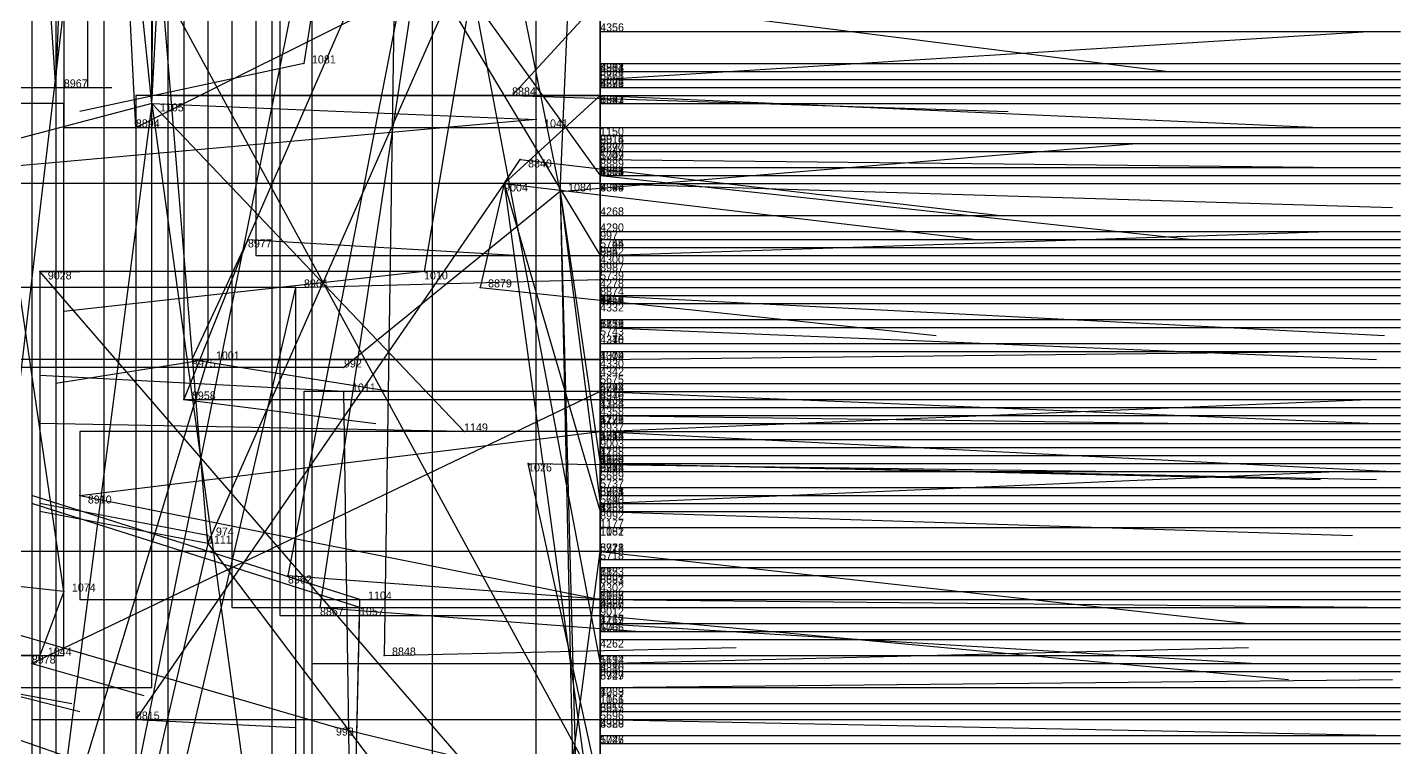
# Model space of a CAD drawing. Extents: x -0.07 to 1.1, y -0.07 to 1.1.
# Drawn here: x 0.9285 to 1.1, y 0.2745 to 0.3645 of the extents above; entities that cross this region are included whole.
import ezdxf

# ---------------------------------------------------------------- set-up
doc = ezdxf.new("R2010")
doc.units = 0
for name, color, linetype in [('Clients', 3, 'CONTINUOUS'), ('Facilities', 3, 'CONTINUOUS'), ('Facilities_lines', 3, 'CONTINUOUS'), ('Min_max_boxes', 1, 'CONTINUOUS'), ('Normals', 1, 'CONTINUOUS'), ('Source_points', 5, 'CONTINUOUS'), ('Text', 3, 'CONTINUOUS')]:
    doc.layers.add(name, color=color, linetype=linetype)

msp = doc.modelspace()

# ---------------------------------------------------------------- linework, layer by layer
at = {"layer": 'Clients', "color": 5}
for p in [(0.963, 0.36), (1, 0.358, 0.952), (1, 0.357, 0.924), (0.989, 0.356, 1), (1, 0.356, 0.969), (0.992, 0.353), (0.99, 0.348, 1), (1, 0.348, 0.963), (1, 0.346, 0.993), (1, 0.345, 0.936), (1, 0.336, 0.965), (0.93, 0.334, 1), (0.978, 0.334), (0.962, 0.332, 1), (0.985, 0.332, 1), (1, 0.331, 0.943), (1, 0.327, 0.946), (0.949, 0.323, 1), (0.951, 0.323), (1, 0.323, 0.028), (0.968, 0.322), (0.948, 0.318, 1), (0.968, 0.319), (1, 0.316, 0.007), (0.983, 0.314), (1, 0.314, 0.051), (1, 0.314, 0.932), (0.991, 0.31), (1, 0.31, 0.03), (1, 0.31, 0.94), (1, 0.305, 0.033), (1, 0.304, 0.958), (0.951, 0.301), (1, 0.299, 0.977), (0.961, 0.296, 1), (0.965, 0.292, 1), (0.97, 0.293), (0.97, 0.292), (1, 0.293, 0.917), (1, 0.291, 0.977), (1, 0.29, 0.006), (0.929, 0.285, 1), (0.93, 0.286), (0.973, 0.286, 1), (1, 0.285, 0.991), (0.942, 0.278, 1), (1, 0.278, 0.946), (0.967, 0.277)]:
    msp.add_point(p, dxfattribs=at)
at = {"layer": 'Facilities', "color": 3}
for p in [(1, 0.364, 0.297), (1, 0.36, 0.317), (1, 0.36, 0.286), (1, 0.36, 0.837), (1, 0.359, 0.822), (0.932, 0.357, 1), (1, 0.358, 0.71), (1, 0.358, 0.668), (1, 0.357, 0.313), (1, 0.356, 0.745), (0.944, 0.355), (1, 0.355, 0.158), (1, 0.355, 0.901), (0.942, 0.352, 1), (1, 0.352, 0.108), (1, 0.351, 0.892), (1, 0.35, 0.713), (1, 0.35, 0.818), (1, 0.349, 0.152), (1, 0.349, 0.478), (1, 0.349, 0.714), (1, 0.347, 0.227), (0.988, 0.345, 1), (1, 0.346, 0.299), (1, 0.346, 0.572), (1, 0.345, 0.489), (0.995, 0.344), (1, 0.341, 0.254), (0.956, 0.338, 1), (1, 0.339, 0.417), (1, 0.338, 0.242), (1, 0.338, 0.745), (1, 0.337, 0.566), (1, 0.336, 0.219), (1, 0.335, 0.398), (1, 0.335, 0.921), (1, 0.334, 0.574), (1, 0.333, 0.347), (1, 0.332, 0.841), (1, 0.331, 0.113), (1, 0.33, 0.286), (1, 0.33, 0.344), (1, 0.33, 0.704), (1, 0.33, 0.73), (1, 0.33, 0.782), (1, 0.328, 0.164), (1, 0.327, 0.677), (1, 0.327, 0.518), (1, 0.325, 0.445), (1, 0.325, 0.312), (1, 0.325, 0.375), (1, 0.324, 0.404), (1, 0.324, 0.262), (1, 0.322, 0.362), (1, 0.322, 0.462), (1, 0.32, 0.543), (1, 0.319, 0.491), (1, 0.319, 0.746), (1, 0.319, 0.752), (1, 0.319, 0.938), (1, 0.318, 0.251), (1, 0.318, 0.381), (1, 0.318, 0.505), (1, 0.318, 0.4), (1, 0.317, 0.394), (1, 0.316, 0.664), (1, 0.315, 0.29), (1, 0.314, 0.682), (1, 0.314, 0.724), (1, 0.313, 0.302), (1, 0.312, 0.088), (1, 0.312, 0.786), (1, 0.311, 0.173), (1, 0.311, 0.274), (1, 0.311, 0.598), (1, 0.311, 0.911), (1, 0.31, 0.356), (1, 0.31, 0.58), (1, 0.31, 0.791), (1, 0.309, 0.665), (1, 0.309, 0.717), (1, 0.309, 0.903), (0.935, 0.306, 1), (1, 0.307, 0.591), (1, 0.307, 0.878), (1, 0.306, 0.511), (1, 0.306, 0.707), (1, 0.306, 0.762), (1, 0.305, 0.257), (1, 0.305, 0.748), (1, 0.304, 0.903), (1, 0.302, 0.182), (1, 0.302, 0.151), (1, 0.302, 0.092), (0.951, 0.3), (1, 0.299, 0.729), (1, 0.299, 0.561), (1, 0.298, 0.646), (1, 0.297, 0.165), (1, 0.296, 0.549), (1, 0.296, 0.87), (1, 0.296, 0.852), (0.933, 0.294), (1, 0.294, 0.352), (1, 0.294, 0.808), (1, 0.293, 0.247), (1, 0.293, 0.158), (1, 0.293, 0.454), (1, 0.293, 0.496), (1, 0.292, 0.664), (1, 0.29, 0.382), (1, 0.29, 0.688), (1, 0.289, 0.122), (1, 0.288, 0.499), (1, 0.286, 0.102), (1, 0.285, 0.32), (1, 0.285, 0.733), (1, 0.284, 0.724), (1, 0.284, 0.879), (1, 0.282, 0.072), (1, 0.282, 0.286), (1, 0.28, 0.201), (1, 0.28, 0.119), (1, 0.28, 0.717), (1, 0.279, 0.548), (1, 0.279, 0.865), (1, 0.278, 0.453), (1, 0.276, 0.522), (1, 0.275, 0.116)]:
    msp.add_point(p, dxfattribs=at)
at = {"layer": 'Facilities_lines', "color": 3}
for p, q in [((0.944, 0.355), (0.946, 0.573)), ((0.942, 0.352, 1), (0.933, 0.531, 1)), ((1, 0.527, 0.94), (1, 0.348, 0.963)), ((0.995, 0.344), (0.964, 0.498)), ((1, 0.319, 0.938), (1, 0.496, 0.932)), ((1, 0.492, 0.988), (1, 0.258, 0.983)), ((0.944, 0.355), (0.951, 0.489)), ((0.951, 0.3), (0.936, 0.482)), ((1, 0.472, 0.041), (1, 0.269, 0.019)), ((1, 0.472, 0.041), (1, 0.314, 0.051)), ((1, 0.465, 0.001), (0.978, 0.334)), ((1, 0.465, 0.001), (1, 0.323, 0.028)), ((0.923, 0.282, 1), (0.944, 0.46, 1)), ((0.995, 0.344), (1, 0.459, 0.035)), ((0.932, 0.357, 1), (0.936, 0.458, 1)), ((0.956, 0.338, 1), (1, 0.439, 0.926)), ((0.932, 0.357, 1), (0.927, 0.433, 1)), ((1, 0.427, 0.061), (1, 0.22, 0.063)), ((0.973, 0.424), (0.932, 0.221)), ((0.973, 0.424), (0.963, 0.36)), ((0.975, 0.417, 1), (0.973, 0.286, 1)), ((0.975, 0.417, 1), (1, 0.285, 0.991)), ((0.944, 0.355), (0.938, 0.413)), ((0.951, 0.3), (1, 0.411, 0.075)), ((0.982, 0.404, 1), (0.961, 0.296, 1)), ((0.982, 0.404, 1), (0.965, 0.292, 1)), ((1, 0.401, 0.999), (1, 0.291, 0.977)), ((0.964, 0.396, 1), (1, 0.336, 0.965)), ((0.964, 0.396, 1), (1, 0.346, 0.993)), ((1, 0.319, 0.938), (1, 0.392, 0.947)), ((1, 0.269, 0.003), (0.938, 0.383)), ((1, 0.319, 0.938), (1, 0.384, 0.949)), ((0.942, 0.352, 1), (1, 0.381, 0.927)), ((1, 0.312, 0.088), (1, 0.376, 0.093)), ((1, 0.368, 0.996), (0.989, 0.356, 1)), ((1, 0.368, 0.949), (1, 0.358, 0.952)), ((1, 0.368, 0.949), (1, 0.226, 0.937)), ((1, 0.335, 0.921), (1, 0.357, 0.924)), ((0.988, 0.345, 1), (1, 0.356, 0.969)), ((0.933, 0.294), (0.924, 0.355)), ((0.944, 0.355), (0.929, 0.239)), ((0.944, 0.355), (0.992, 0.353)), ((0.944, 0.355), (0.958, 0.253)), ((0.944, 0.355), (0.983, 0.314)), ((0.988, 0.345, 1), (0.99, 0.348, 1)), ((0.988, 0.345, 1), (0.942, 0.278, 1)), ((0.988, 0.345, 1), (0.985, 0.332, 1)), ((0.988, 0.345, 1), (1, 0.258, 0.958)), ((0.988, 0.345, 1), (1, 0.304, 0.958)), ((1, 0.229, 0.938), (1, 0.345, 0.936)), ((0.995, 0.344), (0.968, 0.322)), ((0.995, 0.344), (0.999, 0.16)), ((0.995, 0.344), (1, 0.159, 0.004)), ((0.995, 0.344), (1, 0.31, 0.03)), ((0.995, 0.344), (1, 0.305, 0.033)), ((0.956, 0.338, 1), (0.948, 0.318, 1)), ((0.956, 0.338, 1), (0.949, 0.323, 1)), ((1, 0.253, 0.915), (0.93, 0.334, 1)), ((0.918, 0.143, 1), (0.962, 0.332, 1)), ((1, 0.319, 0.938), (1, 0.331, 0.943)), ((1, 0.319, 0.938), (1, 0.327, 0.946)), ((0.92, 0.221), (0.951, 0.323)), ((1, 0.319, 0.938), (0.929, 0.285, 1)), ((0.969, 0.25), (0.968, 0.319)), ((1, 0.319, 0.938), (1, 0.31, 0.94)), ((1, 0.319, 0.938), (1, 0.278, 0.946)), ((1, 0.269, 0.003), (1, 0.316, 0.007)), ((0.935, 0.306, 1), (1, 0.314, 0.932)), ((1, 0.269, 0.003), (0.991, 0.31)), ((0.935, 0.306, 1), (1, 0.293, 0.917)), ((0.951, 0.3), (0.951, 0.301)), ((0.951, 0.3), (0.92, 0.166)), ((0.951, 0.3), (1, 0.235, 0.054)), ((0.974, 0.1, 1), (1, 0.299, 0.977)), ((0.933, 0.294), (0.93, 0.286)), ((0.969, 0.25), (0.97, 0.293)), ((0.969, 0.25), (0.97, 0.292)), ((1, 0.269, 0.003), (1, 0.29, 0.006)), ((1, 0.269, 0.003), (0.967, 0.277))]:
    msp.add_line(p, q, dxfattribs=at)
at = {"layer": 'Min_max_boxes', "color": 1}
for p, q in [((0.932, 0.626), (0.932, 0.221)), ((0.932, 0.626, 0.015), (0.932, 0.221, 0.015)), ((1, 0.221), (1, 0.626)), ((1, 0.221, 0.015), (1, 0.626, 0.015)), ((0.951, 0.611), (0.951, 0.323)), ((0.951, 0.611, 0.064), (0.951, 0.323, 0.064)), ((1, 0.323), (1, 0.611)), ((1, 0.323, 0.064), (1, 0.611, 0.064)), ((0.929, 0.573), (0.929, 0.239)), ((0.929, 0.573), (0.929, 0.239)), ((0.992, 0.239), (0.992, 0.573)), ((0.992, 0.239), (0.992, 0.573)), ((0.954, 0.563, 0.944), (0.954, 0.292, 0.944)), ((0.954, 0.563, 1), (0.954, 0.292, 1)), ((1, 0.292, 0.944), (1, 0.563, 0.944)), ((1, 0.292, 1), (1, 0.563, 1)), ((0.96, 0.543, 0.966), (0.96, 0.291, 0.966)), ((0.96, 0.543, 1), (0.96, 0.291, 1)), ((1, 0.291, 0.966), (1, 0.543, 0.966)), ((1, 0.291, 1), (1, 0.543, 1)), ((0.933, 0.531, 0.927), (0.933, 0.352, 0.927)), ((0.933, 0.531, 1), (0.933, 0.352, 1)), ((1, 0.352, 0.927), (1, 0.531, 0.927)), ((1, 0.352, 1), (1, 0.531, 1)), ((1, 0.348, 0.932), (1, 0.531, 0.932)), ((1, 0.531, 0.932), (1, 0.348, 0.932)), ((1, 0.348, 0.963), (1, 0.531, 0.963)), ((1, 0.531, 0.963), (1, 0.348, 0.963)), ((0.946, 0.522, 0.996), (0.946, 0.356, 0.996)), ((0.946, 0.522, 1), (0.946, 0.356, 1)), ((1, 0.356, 0.996), (1, 0.522, 0.996)), ((1, 0.356, 1), (1, 0.522, 1)), ((0.979, 0.512, 0.983), (0.979, 0.258, 0.983)), ((0.979, 0.512, 1), (0.979, 0.258, 1)), ((1, 0.258, 0.983), (1, 0.512, 0.983)), ((1, 0.258, 1), (1, 0.512, 1)), ((0.959, 0.502), (0.959, 0.269)), ((0.959, 0.502, 0.051), (0.959, 0.269, 0.051)), ((1, 0.269), (1, 0.502)), ((1, 0.269, 0.051), (1, 0.502, 0.051)), ((0.964, 0.498), (0.964, 0.159)), ((0.964, 0.498, 0.035), (0.964, 0.159, 0.035)), ((0.964, 0.498, 0.955), (0.964, 0.285, 0.955)), ((0.964, 0.498, 1), (0.964, 0.285, 1)), ((1, 0.159), (1, 0.498)), ((1, 0.159, 0.035), (1, 0.498, 0.035)), ((1, 0.285, 0.955), (1, 0.498, 0.955)), ((1, 0.285, 1), (1, 0.498, 1)), ((0.929, 0.496, 0.932), (0.929, 0.278, 0.932)), ((0.929, 0.496, 1), (0.929, 0.278, 1)), ((1, 0.278, 0.932), (1, 0.496, 0.932)), ((1, 0.278, 1), (1, 0.496, 1)), ((0.946, 0.482, 0.927), (0.946, 0.226, 0.927)), ((0.946, 0.482, 1), (0.946, 0.226, 1)), ((1, 0.166), (1, 0.482)), ((1, 0.166, 0.075), (1, 0.482, 0.075)), ((1, 0.226, 0.927), (1, 0.482, 0.927)), ((1, 0.226, 1), (1, 0.482, 1)), ((0.944, 0.282, 1), (0.944, 0.46, 1)), ((0.944, 0.282, 1), (0.944, 0.46, 1)), ((0.936, 0.357, 1), (0.936, 0.458, 1)), ((0.936, 0.357, 1), (0.936, 0.458, 1)), ((0.957, 0.443, 0.965), (0.957, 0.336, 0.965)), ((0.957, 0.443, 1), (0.957, 0.336, 1)), ((1, 0.336, 0.965), (1, 0.443, 0.965)), ((1, 0.336, 1), (1, 0.443, 1)), ((0.948, 0.439, 0.926), (0.948, 0.318, 0.926)), ((0.948, 0.439, 1), (0.948, 0.318, 1)), ((1, 0.318, 0.926), (1, 0.439, 0.926)), ((1, 0.318, 1), (1, 0.439, 1)), ((1, 0.22, 0.045), (1, 0.435, 0.045)), ((1, 0.435, 0.045), (1, 0.22, 0.045)), ((1, 0.22, 0.063), (1, 0.435, 0.063)), ((1, 0.435, 0.063), (1, 0.22, 0.063)), ((0.938, 0.383), (0.938, 0.149)), ((0.938, 0.383, 0.07), (0.938, 0.149, 0.07)), ((1, 0.149), (1, 0.383)), ((1, 0.149, 0.07), (1, 0.383, 0.07)), ((1, 0.312, 0.088), (1, 0.376, 0.088)), ((1, 0.376, 0.088), (1, 0.312, 0.088)), ((1, 0.312, 0.093), (1, 0.376, 0.093)), ((1, 0.376, 0.093), (1, 0.312, 0.093)), ((0.927, 0.357, 1), (0.936, 0.357, 1)), ((0.927, 0.357, 1), (0.936, 0.357, 1)), ((0.936, 0.357, 1), (0.936, 0.357, 1)), ((1, 0.335, 0.921), (1, 0.357, 0.921)), ((1, 0.357, 0.921), (1, 0.357, 0.921)), ((1, 0.357, 0.921), (1, 0.335, 0.921)), ((1, 0.335, 0.924), (1, 0.357, 0.924)), ((1, 0.357, 0.924), (1, 0.357, 0.924)), ((1, 0.357, 0.924), (1, 0.335, 0.924)), ((1, 0.357, 0.921), (1, 0.357, 0.924)), ((1, 0.357, 0.921), (1, 0.357, 0.924)), ((1, 0.356, 0.958), (0.942, 0.356, 0.958)), ((0.942, 0.356, 0.958), (0.942, 0.258, 0.958)), ((1, 0.356, 1), (0.942, 0.356, 1)), ((0.942, 0.356, 1), (0.942, 0.258, 1)), ((0.942, 0.356, 0.958), (0.942, 0.356, 1)), ((0.946, 0.356, 0.996), (1, 0.356, 0.996)), ((0.946, 0.356, 1), (1, 0.356, 1)), ((0.946, 0.356, 0.996), (0.946, 0.356, 1)), ((1, 0.356, 0.996), (1, 0.356, 1)), ((1, 0.258, 0.958), (1, 0.356, 0.958)), ((1, 0.258, 1), (1, 0.356, 1)), ((1, 0.356, 0.958), (1, 0.356, 1)), ((0.933, 0.355), (0.924, 0.355)), ((0.933, 0.355), (0.924, 0.355)), ((0.933, 0.286), (0.933, 0.355)), ((0.933, 0.286), (0.933, 0.355)), ((0.933, 0.355), (0.933, 0.355)), ((0.933, 0.352, 0.927), (1, 0.352, 0.927)), ((0.933, 0.352, 1), (1, 0.352, 1)), ((0.933, 0.352, 0.927), (0.933, 0.352, 1)), ((1, 0.352, 0.927), (1, 0.352, 1)), ((1, 0.348, 0.932), (1, 0.348, 0.932)), ((1, 0.348, 0.963), (1, 0.348, 0.963)), ((1, 0.348, 0.932), (1, 0.348, 0.963)), ((1, 0.348, 0.932), (1, 0.348, 0.963)), ((1, 0.345, 0.936), (0.921, 0.345, 0.936)), ((1, 0.345, 1), (0.921, 0.345, 1)), ((1, 0.192, 0.936), (1, 0.345, 0.936)), ((1, 0.192, 1), (1, 0.345, 1)), ((1, 0.345, 0.936), (1, 0.345, 1)), ((0.957, 0.336, 0.965), (1, 0.336, 0.965)), ((0.957, 0.336, 1), (1, 0.336, 1)), ((0.957, 0.336, 0.965), (0.957, 0.336, 1)), ((1, 0.336, 0.965), (1, 0.336, 1)), ((1, 0.335, 0.921), (1, 0.335, 0.921)), ((1, 0.335, 0.924), (1, 0.335, 0.924)), ((1, 0.335, 0.921), (1, 0.335, 0.924)), ((1, 0.335, 0.921), (1, 0.335, 0.924)), ((1, 0.334, 0.837), (0.93, 0.334, 0.837)), ((0.93, 0.334, 0.837), (0.93, 0.1, 0.837)), ((1, 0.334, 1), (0.93, 0.334, 1)), ((0.93, 0.334, 1), (0.93, 0.1, 1)), ((0.93, 0.334, 0.837), (0.93, 0.334, 1)), ((1, 0.1, 0.837), (1, 0.334, 0.837)), ((1, 0.1, 1), (1, 0.334, 1)), ((1, 0.334, 0.837), (1, 0.334, 1)), ((0.962, 0.332, 1), (0.918, 0.332, 1)), ((0.962, 0.332, 1), (0.918, 0.332, 1)), ((0.962, 0.143, 1), (0.962, 0.332, 1)), ((0.962, 0.143, 1), (0.962, 0.332, 1)), ((0.962, 0.332, 1), (0.962, 0.332, 1)), ((1, 0.323), (0.92, 0.323)), ((1, 0.323, 0.046), (0.92, 0.323, 0.046)), ((0.951, 0.323), (1, 0.323)), ((0.951, 0.323, 0.064), (1, 0.323, 0.064)), ((0.951, 0.323), (0.951, 0.323, 0.064)), ((1, 0.2), (1, 0.323)), ((1, 0.2, 0.046), (1, 0.323, 0.046)), ((1, 0.323), (1, 0.323, 0.046)), ((1, 0.323), (1, 0.323, 0.064)), ((0.948, 0.318, 0.926), (1, 0.318, 0.926)), ((0.948, 0.318, 1), (1, 0.318, 1)), ((0.948, 0.318, 0.926), (0.948, 0.318, 1)), ((1, 0.319), (0.963, 0.319)), ((0.963, 0.319), (0.963, 0.246)), ((1, 0.319, 0.034), (0.963, 0.319, 0.034)), ((0.963, 0.319, 0.034), (0.963, 0.246, 0.034)), ((0.963, 0.319), (0.963, 0.319, 0.034)), ((1, 0.246), (1, 0.319)), ((1, 0.246, 0.034), (1, 0.319, 0.034)), ((1, 0.319), (1, 0.319, 0.034)), ((1, 0.318, 0.926), (1, 0.318, 1)), ((1, 0.314, 0.917), (0.935, 0.314, 0.917)), ((0.935, 0.314, 0.917), (0.935, 0.293, 0.917)), ((1, 0.314, 1), (0.935, 0.314, 1)), ((0.935, 0.314, 1), (0.935, 0.293, 1)), ((0.935, 0.314, 0.917), (0.935, 0.314, 1)), ((1, 0.293, 0.917), (1, 0.314, 0.917)), ((1, 0.293, 1), (1, 0.314, 1)), ((1, 0.314, 0.917), (1, 0.314, 1)), ((1, 0.312, 0.088), (1, 0.312, 0.088)), ((1, 0.312, 0.093), (1, 0.312, 0.093)), ((1, 0.312, 0.088), (1, 0.312, 0.093)), ((1, 0.312, 0.088), (1, 0.312, 0.093)), ((1, 0.299, 0.909), (0.898, 0.299, 0.909)), ((1, 0.299, 1), (0.898, 0.299, 1)), ((1, 0.02, 0.909), (1, 0.299, 0.909)), ((1, 0.02, 1), (1, 0.299, 1)), ((1, 0.299, 0.909), (1, 0.299, 1)), ((0.935, 0.293, 0.917), (1, 0.293, 0.917)), ((0.935, 0.293, 1), (1, 0.293, 1)), ((0.935, 0.293, 0.917), (0.935, 0.293, 1)), ((0.954, 0.292, 0.944), (1, 0.292, 0.944)), ((0.954, 0.292, 1), (1, 0.292, 1)), ((0.954, 0.292, 0.944), (0.954, 0.292, 1)), ((1, 0.293, 0.917), (1, 0.293, 1)), ((1, 0.292, 0.944), (1, 0.292, 1)), ((0.96, 0.291, 0.966), (1, 0.291, 0.966)), ((0.96, 0.291, 1), (1, 0.291, 1)), ((0.96, 0.291, 0.966), (0.96, 0.291, 1)), ((1, 0.291, 0.966), (1, 0.291, 1)), ((0.924, 0.286), (0.933, 0.286)), ((0.924, 0.286), (0.933, 0.286)), ((0.933, 0.286), (0.933, 0.286)), ((0.964, 0.285, 0.955), (1, 0.285, 0.955)), ((0.964, 0.285, 1), (1, 0.285, 1)), ((0.964, 0.285, 0.955), (0.964, 0.285, 1)), ((1, 0.285, 0.955), (1, 0.285, 1)), ((0.923, 0.282, 1), (0.944, 0.282, 1)), ((0.923, 0.282, 1), (0.944, 0.282, 1)), ((0.944, 0.282, 1), (0.944, 0.282, 1)), ((0.929, 0.278, 0.932), (1, 0.278, 0.932)), ((0.929, 0.278, 1), (1, 0.278, 1)), ((0.929, 0.278, 0.932), (0.929, 0.278, 1)), ((1, 0.278, 0.932), (1, 0.278, 1))]:
    msp.add_line(p, q, dxfattribs=at)
at = {"layer": 'Normals', "color": 1}
for p, q in [((1, 0.368, 0.996), (1.071, 0.359, 1.066)), ((1, 0.364, 0.297), (1.1, 0.364, 0.297)), ((1, 0.358, 0.952), (1.096, 0.364, 0.979)), ((0.963, 0.36), (0.935, 0.354, 0.096)), ((1, 0.36, 0.317), (1.1, 0.36, 0.317)), ((1, 0.36, 0.286), (1.1, 0.36, 0.286)), ((1, 0.36, 0.837), (1.1, 0.36, 0.837)), ((1, 0.359, 0.822), (1.1, 0.359, 0.822)), ((0.932, 0.357, 1), (0.939, 0.357, 1.1)), ((1, 0.358, 0.71), (1.1, 0.358, 0.71)), ((1, 0.358, 0.668), (1.1, 0.358, 0.668)), ((1, 0.357, 0.313), (1.1, 0.357, 0.313)), ((1, 0.357, 0.924), (1.1, 0.357, 0.928)), ((0.989, 0.356, 1), (1.051, 0.354, 1.078)), ((1, 0.356, 0.745), (1.1, 0.356, 0.745)), ((1, 0.356, 0.969), (1.09, 0.352, 1.012)), ((0.944, 0.355), (0.925, 0.35, 0.098)), ((1, 0.355, 0.158), (1.1, 0.355, 0.158)), ((1, 0.355, 0.901), (1.1, 0.355, 0.901)), ((0.992, 0.353), (0.925, 0.347, 0.074)), ((0.942, 0.352, 1), (0.952, 0.352, 1.099)), ((1, 0.352, 0.108), (1.1, 0.352, 0.108)), ((0.995, 0.344), (1.067, 0.35, -0.07)), ((1, 0.351, 0.892), (1.1, 0.351, 0.892)), ((1, 0.35, 0.713), (1.1, 0.35, 0.713)), ((1, 0.35, 0.818), (1.1, 0.35, 0.818)), ((1, 0.349, 0.152), (1.1, 0.349, 0.152)), ((1, 0.349, 0.478), (1.1, 0.349, 0.478)), ((1, 0.349, 0.714), (1.1, 0.349, 0.714)), ((0.99, 0.348, 1), (1.05, 0.341, 1.08)), ((1, 0.348, 0.963), (1.093, 0.347, 1)), ((1, 0.347, 0.227), (1.1, 0.347, 0.227)), ((0.988, 0.345, 1), (1.047, 0.338, 1.08)), ((1, 0.346, 0.299), (1.1, 0.346, 0.299)), ((1, 0.346, 0.572), (1.1, 0.346, 0.572)), ((1, 0.346, 0.993), (1.074, 0.338, 1.06)), ((1, 0.345, 0.489), (1.1, 0.345, 0.489)), ((1, 0.345, 0.936), (1.099, 0.342, 0.949)), ((1, 0.341, 0.254), (1.1, 0.341, 0.254)), ((0.956, 0.338, 1), (0.99, 0.336, 1.094)), ((1, 0.339, 0.417), (1.1, 0.339, 0.417)), ((1, 0.336, 0.965), (1.091, 0.339, 1.006)), ((1, 0.338, 0.242), (1.1, 0.338, 0.242)), ((1, 0.338, 0.745), (1.1, 0.338, 0.745)), ((1, 0.337, 0.566), (1.1, 0.337, 0.566)), ((1, 0.336, 0.219), (1.1, 0.336, 0.219)), ((1, 0.335, 0.398), (1.1, 0.335, 0.398)), ((1, 0.335, 0.921), (1.1, 0.335, 0.925)), ((0.93, 0.334, 1), (0.935, 0.334, 1.1)), ((0.978, 0.334), (0.933, 0.329, 0.089)), ((0.962, 0.332, 1), (1, 0.333, 1.093)), ((1, 0.334, 0.574), (1.1, 0.334, 0.574)), ((1, 0.333, 0.347), (1.1, 0.333, 0.347)), ((0.985, 0.332, 1), (1.042, 0.326, 1.082)), ((1, 0.332, 0.841), (1.1, 0.332, 0.841)), ((1, 0.331, 0.113), (1.1, 0.331, 0.113)), ((1, 0.331, 0.943), (1.098, 0.326, 0.965)), ((1, 0.33, 0.286), (1.1, 0.33, 0.286)), ((1, 0.33, 0.344), (1.1, 0.33, 0.344)), ((1, 0.33, 0.704), (1.1, 0.33, 0.704)), ((1, 0.33, 0.73), (1.1, 0.33, 0.73)), ((1, 0.33, 0.782), (1.1, 0.33, 0.782)), ((1, 0.328, 0.164), (1.1, 0.328, 0.164)), ((1, 0.327, 0.677), (1.1, 0.327, 0.677)), ((1, 0.327, 0.518), (1.1, 0.327, 0.518)), ((1, 0.327, 0.946), (1.097, 0.323, 0.968)), ((1, 0.325, 0.445), (1.1, 0.325, 0.445)), ((1, 0.325, 0.312), (1.1, 0.325, 0.312)), ((1, 0.325, 0.375), (1.1, 0.325, 0.375)), ((0.951, 0.323), (0.932, 0.32, 0.098)), ((0.949, 0.323, 1), (0.974, 0.319, 1.097)), ((1, 0.323, 0.028), (1.091, 0.324, -0.012)), ((1, 0.324, 0.404), (1.1, 0.324, 0.404)), ((1, 0.324, 0.262), (1.1, 0.324, 0.262)), ((0.968, 0.322), (0.925, 0.322, 0.091)), ((0.968, 0.319), (0.93, 0.321, 0.092)), ((1, 0.322, 0.362), (1.1, 0.322, 0.362)), ((1, 0.322, 0.462), (1.1, 0.322, 0.462)), ((1, 0.32, 0.543), (1.1, 0.32, 0.543)), ((0.948, 0.318, 1), (0.972, 0.315, 1.097)), ((1, 0.319, 0.491), (1.1, 0.319, 0.491)), ((1, 0.319, 0.746), (1.1, 0.319, 0.746)), ((1, 0.319, 0.752), (1.1, 0.319, 0.752)), ((1, 0.319, 0.938), (1.097, 0.315, 0.961)), ((1, 0.314, 0.051), (1.096, 0.318, 0.023)), ((1, 0.318, 0.251), (1.1, 0.318, 0.251)), ((1, 0.318, 0.381), (1.1, 0.318, 0.381)), ((1, 0.318, 0.505), (1.1, 0.318, 0.505)), ((1, 0.318, 0.4), (1.1, 0.318, 0.4)), ((1, 0.317, 0.394), (1.1, 0.317, 0.394)), ((1, 0.316, 0.007), (1.074, 0.315, -0.06)), ((1, 0.316, 0.664), (1.1, 0.316, 0.664)), ((0.983, 0.314), (0.93, 0.315, 0.085)), ((1, 0.315, 0.29), (1.1, 0.315, 0.29)), ((1, 0.314, 0.682), (1.1, 0.314, 0.682)), ((1, 0.314, 0.724), (1.1, 0.314, 0.724)), ((1, 0.314, 0.932), (1.099, 0.309, 0.945)), ((1, 0.313, 0.302), (1.1, 0.313, 0.302)), ((1, 0.312, 0.088), (1.1, 0.312, 0.087)), ((1, 0.312, 0.786), (1.1, 0.312, 0.786)), ((1, 0.311, 0.173), (1.1, 0.311, 0.173)), ((1, 0.311, 0.274), (1.1, 0.311, 0.274)), ((1, 0.311, 0.598), (1.1, 0.311, 0.598)), ((1, 0.311, 0.911), (1.1, 0.311, 0.911)), ((0.991, 0.31), (1.065, 0.309, -0.067)), ((1, 0.31, 0.03), (1.09, 0.308, -0.013)), ((1, 0.31, 0.356), (1.1, 0.31, 0.356)), ((1, 0.31, 0.58), (1.1, 0.31, 0.58)), ((1, 0.31, 0.94), (1.097, 0.308, 0.962)), ((1, 0.31, 0.791), (1.1, 0.31, 0.791)), ((1, 0.305, 0.033), (1.092, 0.309, -0.007)), ((1, 0.309, 0.665), (1.1, 0.309, 0.665)), ((1, 0.309, 0.717), (1.1, 0.309, 0.717)), ((1, 0.309, 0.903), (1.1, 0.309, 0.903)), ((0.97, 0.293), (0.929, 0.306, 0.09)), ((0.935, 0.306, 1), (0.95, 0.303, 1.099)), ((1, 0.307, 0.591), (1.1, 0.307, 0.591)), ((1, 0.307, 0.878), (1.1, 0.307, 0.878)), ((1, 0.306, 0.511), (1.1, 0.306, 0.511)), ((1, 0.306, 0.707), (1.1, 0.306, 0.707)), ((1, 0.306, 0.762), (1.1, 0.306, 0.762)), ((0.97, 0.292), (0.929, 0.305, 0.09)), ((0.951, 0.301), (0.93, 0.305, 0.098)), ((0.951, 0.3), (0.93, 0.304, 0.098)), ((1, 0.305, 0.257), (1.1, 0.305, 0.257)), ((1, 0.305, 0.748), (1.1, 0.305, 0.748)), ((1, 0.304, 0.903), (1.1, 0.304, 0.903)), ((1, 0.304, 0.958), (1.094, 0.301, 0.991)), ((1, 0.302, 0.182), (1.1, 0.302, 0.182)), ((1, 0.302, 0.151), (1.1, 0.302, 0.151)), ((1, 0.302, 0.092), (1.1, 0.302, 0.092)), ((1, 0.299, 0.729), (1.1, 0.299, 0.729)), ((1, 0.299, 0.561), (1.1, 0.299, 0.561)), ((1, 0.299, 0.977), (1.081, 0.29, 1.035)), ((1, 0.298, 0.646), (1.1, 0.298, 0.646)), ((1, 0.297, 0.165), (1.1, 0.297, 0.165)), ((0.961, 0.296, 1), (1.001, 0.293, 1.092)), ((1, 0.296, 0.549), (1.1, 0.296, 0.549)), ((1, 0.296, 0.87), (1.1, 0.296, 0.87)), ((1, 0.296, 0.852), (1.1, 0.296, 0.852)), ((0.933, 0.294), (0.924, 0.295, 0.1)), ((1, 0.294, 0.352), (1.1, 0.294, 0.352)), ((1, 0.294, 0.808), (1.1, 0.294, 0.808)), ((0.965, 0.292, 1), (1.005, 0.289, 1.092)), ((1, 0.293, 0.247), (1.1, 0.293, 0.247)), ((1, 0.293, 0.158), (1.1, 0.293, 0.158)), ((1, 0.293, 0.454), (1.1, 0.293, 0.454)), ((1, 0.293, 0.496), (1.1, 0.293, 0.496)), ((1, 0.293, 0.917), (1.1, 0.292, 0.927)), ((1, 0.292, 0.664), (1.1, 0.292, 0.664)), ((0.967, 0.277), (0.919, 0.291, 0.087)), ((1, 0.291, 0.977), (1.086, 0.283, 1.027)), ((1, 0.29, 0.006), (1.082, 0.285, -0.051)), ((1, 0.29, 0.382), (1.1, 0.29, 0.382)), ((1, 0.29, 0.688), (1.1, 0.29, 0.688)), ((1, 0.289, 0.122), (1.1, 0.289, 0.122)), ((0.973, 0.286, 1), (1.017, 0.287, 1.09)), ((1, 0.288, 0.499), (1.1, 0.288, 0.499)), ((1, 0.285, 0.991), (1.081, 0.287, 1.05)), ((0.93, 0.286), (0.92, 0.286, 0.1)), ((0.929, 0.285, 1), (0.943, 0.281, 1.099)), ((1, 0.286, 0.102), (1.1, 0.286, 0.102)), ((1, 0.285, 0.32), (1.1, 0.285, 0.32)), ((1, 0.285, 0.733), (1.1, 0.285, 0.733)), ((1, 0.284, 0.724), (1.1, 0.284, 0.724)), ((1, 0.284, 0.879), (1.1, 0.284, 0.879)), ((0.923, 0.282, 1), (0.934, 0.28, 1.099)), ((0.923, 0.282, 1), (0.935, 0.279, 1.099)), ((1, 0.282, 0.072), (1.099, 0.283, 0.062)), ((1, 0.282, 0.286), (1.1, 0.282, 0.286)), ((1, 0.28, 0.201), (1.1, 0.28, 0.201)), ((1, 0.28, 0.119), (1.1, 0.28, 0.119)), ((1, 0.28, 0.717), (1.1, 0.28, 0.717)), ((0.972, 0.26), (0.92, 0.278, 0.084)), ((0.942, 0.278, 1), (0.962, 0.277, 1.098)), ((1, 0.279, 0.548), (1.1, 0.279, 0.548)), ((1, 0.279, 0.865), (1.1, 0.279, 0.865)), ((1, 0.278, 0.453), (1.1, 0.278, 0.453)), ((1, 0.278, 0.946), (1.099, 0.276, 0.961)), ((1, 0.276, 0.522), (1.1, 0.276, 0.522)), ((1, 0.275, 0.116), (1.1, 0.275, 0.116))]:
    msp.add_line(p, q, dxfattribs=at)
at = {"layer": 'Source_points', "color": 5}
for p in [(1, 0.364, 0.297), (0.963, 0.36), (1, 0.36, 0.317), (1, 0.36, 0.286), (1, 0.36, 0.837), (1, 0.359, 0.822), (0.932, 0.357, 1), (1, 0.358, 0.71), (1, 0.358, 0.668), (1, 0.358, 0.952), (1, 0.357, 0.313), (1, 0.357, 0.924), (0.989, 0.356, 1), (1, 0.356, 0.745), (1, 0.356, 0.969), (0.944, 0.355), (1, 0.355, 0.158), (1, 0.355, 0.901), (0.942, 0.352, 1), (0.992, 0.353), (1, 0.352, 0.108), (1, 0.351, 0.892), (1, 0.35, 0.713), (1, 0.35, 0.818), (1, 0.349, 0.152), (1, 0.349, 0.478), (1, 0.349, 0.714), (0.99, 0.348, 1), (1, 0.348, 0.963), (1, 0.347, 0.227), (0.988, 0.345, 1), (1, 0.346, 0.299), (1, 0.346, 0.572), (1, 0.346, 0.993), (1, 0.345, 0.489), (1, 0.345, 0.936), (0.995, 0.344), (1, 0.341, 0.254), (0.956, 0.338, 1), (1, 0.339, 0.417), (1, 0.338, 0.242), (1, 0.338, 0.745), (1, 0.337, 0.566), (1, 0.336, 0.219), (1, 0.336, 0.965), (1, 0.335, 0.398), (1, 0.335, 0.921), (0.93, 0.334, 1), (0.978, 0.334), (1, 0.334, 0.574), (1, 0.333, 0.347), (0.962, 0.332, 1), (0.985, 0.332, 1), (1, 0.332, 0.841), (1, 0.331, 0.113), (1, 0.331, 0.943), (1, 0.33, 0.286), (1, 0.33, 0.344), (1, 0.33, 0.704), (1, 0.33, 0.73), (1, 0.33, 0.782), (1, 0.328, 0.164), (1, 0.327, 0.677), (1, 0.327, 0.518), (1, 0.327, 0.946), (1, 0.325, 0.445), (1, 0.325, 0.312), (1, 0.325, 0.375), (0.949, 0.323, 1), (0.951, 0.323), (1, 0.324, 0.404), (1, 0.324, 0.262), (1, 0.323, 0.028), (0.968, 0.322), (1, 0.322, 0.362), (1, 0.322, 0.462), (1, 0.32, 0.543), (0.948, 0.318, 1), (0.968, 0.319), (1, 0.319, 0.491), (1, 0.319, 0.746), (1, 0.319, 0.752), (1, 0.319, 0.938), (1, 0.318, 0.251), (1, 0.318, 0.381), (1, 0.318, 0.505), (1, 0.318, 0.4), (1, 0.317, 0.394), (1, 0.316, 0.007), (1, 0.316, 0.664), (0.983, 0.314), (1, 0.315, 0.29), (1, 0.314, 0.051), (1, 0.314, 0.682), (1, 0.314, 0.724), (1, 0.314, 0.932), (1, 0.313, 0.302), (1, 0.312, 0.088), (1, 0.312, 0.786), (1, 0.311, 0.173), (1, 0.311, 0.274), (1, 0.311, 0.598), (1, 0.311, 0.911), (0.991, 0.31), (1, 0.31, 0.03), (1, 0.31, 0.356), (1, 0.31, 0.58), (1, 0.31, 0.94), (1, 0.31, 0.791), (1, 0.309, 0.665), (1, 0.309, 0.717), (1, 0.309, 0.903), (0.935, 0.306, 1), (1, 0.307, 0.591), (1, 0.307, 0.878), (1, 0.306, 0.511), (1, 0.306, 0.707), (1, 0.306, 0.762), (1, 0.305, 0.033), (1, 0.305, 0.257), (1, 0.305, 0.748), (1, 0.304, 0.903), (1, 0.304, 0.958), (1, 0.302, 0.182), (1, 0.302, 0.151), (1, 0.302, 0.092), (0.951, 0.301), (0.951, 0.3), (1, 0.299, 0.729), (1, 0.299, 0.561), (1, 0.299, 0.977), (1, 0.298, 0.646), (1, 0.297, 0.165), (0.961, 0.296, 1), (1, 0.296, 0.549), (1, 0.296, 0.87), (1, 0.296, 0.852), (0.933, 0.294), (1, 0.294, 0.352), (1, 0.294, 0.808), (0.965, 0.292, 1), (0.97, 0.293), (0.97, 0.292), (1, 0.293, 0.247), (1, 0.293, 0.158), (1, 0.293, 0.454), (1, 0.293, 0.496), (1, 0.293, 0.917), (1, 0.292, 0.664), (1, 0.291, 0.977), (1, 0.29, 0.006), (1, 0.29, 0.382), (1, 0.29, 0.688), (1, 0.289, 0.122), (1, 0.288, 0.499), (0.929, 0.285, 1), (0.93, 0.286), (0.973, 0.286, 1), (1, 0.286, 0.102), (1, 0.285, 0.32), (1, 0.285, 0.733), (1, 0.285, 0.991), (1, 0.284, 0.724), (1, 0.284, 0.879), (1, 0.282, 0.072), (1, 0.282, 0.286), (1, 0.28, 0.201), (1, 0.28, 0.119), (1, 0.28, 0.717), (0.942, 0.278, 1), (1, 0.279, 0.548), (1, 0.279, 0.865), (1, 0.278, 0.453), (1, 0.278, 0.946), (0.967, 0.277), (1, 0.276, 0.522), (1, 0.275, 0.116)]:
    msp.add_point(p, dxfattribs=at)

# ---------------------------------------------------------------- texts
at = {"layer": 'Text', "color": 3}
for s, p in [('4356', (1, 0.364, 0.297)), ('1081', (0.964, 0.36)), ('4303', (1, 0.359, 0.317)), ('4311', (1, 0.359, 0.286)), ('5761', (1, 0.358, 0.668)), ('8834', (1, 0.359, 0.837)), ('8983', (1, 0.359, 0.822)), ('8878', (1, 0.358, 0.952)), ('8967', (0.933, 0.357, 1)), ('8884', (0.989, 0.356, 1)), ('4281', (1, 0.357, 0.313)), ('5699', (1, 0.357, 0.71)), ('8876', (1, 0.357, 0.924)), ('5683', (1, 0.355, 0.745)), ('8827', (1, 0.355, 0.901)), ('8981', (1, 0.355, 0.969)), ('1047', (1, 0.355, 0.158)), ('1105', (0.945, 0.354)), ('8894', (0.942, 0.352, 1)), ('1041', (0.993, 0.352)), ('1150', (1, 0.351, 0.108)), ('4297', (1, 0.349, 0.478)), ('5670', (1, 0.349, 0.713)), ('8816', (1, 0.35, 0.818)), ('9014', (1, 0.35, 0.892)), ('5749', (1, 0.348, 0.714)), ('1007', (1, 0.348, 0.152)), ('8840', (0.991, 0.347, 1)), ('4301', (1, 0.346, 0.299)), ('5768', (1, 0.346, 0.572)), ('8889', (1, 0.347, 0.963)), ('8886', (1, 0.346, 0.993)), ('1014', (1, 0.346, 0.227)), ('9004', (0.988, 0.344, 1)), ('1084', (0.996, 0.344)), ('4344', (1, 0.344, 0.489)), ('8899', (1, 0.344, 0.936)), ('4268', (1, 0.341, 0.254)), ('4290', (1, 0.339, 0.417)), ('8977', (0.956, 0.337, 1)), ('5745', (1, 0.337, 0.745)), ('5754', (1, 0.337, 0.566)), ('997', (1, 0.338, 0.242)), ('995', (1, 0.336, 0.219)), ('8842', (1, 0.336, 0.965)), ('4300', (1, 0.335, 0.398)), ('8987', (1, 0.334, 0.921)), ('9028', (0.931, 0.333, 1)), ('8964', (0.963, 0.332, 1)), ('1010', (0.978, 0.333)), ('8879', (0.986, 0.332, 1)), ('4278', (1, 0.332, 0.347)), ('5739', (1, 0.333, 0.574)), ('8874', (1, 0.331, 0.841)), ('4350', (1, 0.33, 0.344)), ('4332', (1, 0.329, 0.286)), ('5667', (1, 0.33, 0.704)), ('5719', (1, 0.33, 0.73)), ('8914', (1, 0.33, 0.943)), ('9018', (1, 0.33, 0.782)), ('1154', (1, 0.33, 0.113)), ('5751', (1, 0.327, 0.518)), ('8819', (1, 0.327, 0.946)), ('1136', (1, 0.327, 0.164)), ('4276', (1, 0.325, 0.445)), ('4310', (1, 0.325, 0.312)), ('4348', (1, 0.325, 0.375)), ('5743', (1, 0.326, 0.677)), ('8975', (0.949, 0.322, 1)), ('1001', (0.952, 0.323)), ('992', (0.968, 0.322)), ('4304', (1, 0.323, 0.404)), ('4319', (1, 0.323, 0.262)), ('4330', (1, 0.322, 0.362)), ('1072', (1, 0.323, 0.028)), ('4342', (1, 0.321, 0.462)), ('5675', (1, 0.32, 0.543)), ('1011', (0.969, 0.319)), ('4274', (1, 0.319, 0.491)), ('5692', (1, 0.319, 0.746)), ('5748', (1, 0.319, 0.752)), ('8958', (0.949, 0.318, 1)), ('4340', (1, 0.318, 0.505)), ('4346', (1, 0.318, 0.4)), ('4328', (1, 0.317, 0.381)), ('8979', (1, 0.318, 0.938)), ('1184', (1, 0.317, 0.251)), ('4358', (1, 0.316, 0.394)), ('4291', (1, 0.315, 0.29)), ('5726', (1, 0.315, 0.664)), ('1179', (1, 0.315, 0.007)), ('1149', (0.983, 0.314)), ('4315', (1, 0.313, 0.302)), ('5662', (1, 0.313, 0.682)), ('5742', (1, 0.313, 0.724)), ('8937', (1, 0.314, 0.932)), ('1064', (1, 0.313, 0.051)), ('9003', (1, 0.312, 0.786)), ('4288', (1, 0.311, 0.274)), ('4323', (1, 0.31, 0.356)), ('5664', (1, 0.31, 0.598)), ('5690', (1, 0.31, 0.58)), ('8904', (1, 0.31, 0.94)), ('8950', (1, 0.31, 0.911)), ('1183', (1, 0.311, 0.088)), ('1198', (1, 0.31, 0.173)), ('1026', (0.991, 0.309)), ('5746', (1, 0.309, 0.717)), ('5689', (1, 0.308, 0.665)), ('996', (1, 0.309, 0.03)), ('8872', (1, 0.309, 0.903)), ('8924', (1, 0.309, 0.791)), ('5737', (1, 0.307, 0.591)), ('8910', (0.936, 0.305, 1)), ('5704', (1, 0.306, 0.707)), ('5693', (1, 0.305, 0.511)), ('5740', (1, 0.305, 0.748)), ('8821', (1, 0.306, 0.762)), ('8968', (1, 0.306, 0.878)), ('4282', (1, 0.304, 0.257)), ('8959', (1, 0.304, 0.903)), ('8992', (1, 0.303, 0.958)), ('1165', (1, 0.304, 0.033)), ('974', (0.952, 0.301)), ('1177', (1, 0.302, 0.092)), ('1082', (1, 0.301, 0.182)), ('1151', (1, 0.301, 0.151)), ('1111', (0.951, 0.3)), ('5712', (1, 0.299, 0.729)), ('5728', (1, 0.299, 0.561)), ('5718', (1, 0.298, 0.646)), ('8971', (1, 0.299, 0.977)), ('8853', (1, 0.296, 0.87)), ('1123', (1, 0.296, 0.165)), ('8962', (0.961, 0.295, 1)), ('5691', (1, 0.295, 0.549)), ('8883', (1, 0.295, 0.852)), ('1074', (0.934, 0.294)), ('1104', (0.971, 0.293)), ('4302', (1, 0.294, 0.352)), ('8995', (1, 0.293, 0.808)), ('1097', (1, 0.293, 0.247)), ('1168', (1, 0.293, 0.158)), ('8867', (0.965, 0.291, 1)), ('1057', (0.97, 0.291)), ('4280', (1, 0.292, 0.454)), ('4337', (1, 0.292, 0.496)), ('5656', (1, 0.292, 0.664)), ('9025', (1, 0.292, 0.917)), ('9012', (1, 0.291, 0.977)), ('4267', (1, 0.29, 0.382)), ('5706', (1, 0.289, 0.688)), ('1119', (1, 0.29, 0.006)), ('1065', (1, 0.289, 0.122)), ('1044', (0.931, 0.286)), ('8848', (0.974, 0.286, 1)), ('4262', (1, 0.287, 0.499)), ('8978', (0.929, 0.285, 1)), ('4316', (1, 0.284, 0.32)), ('5694', (1, 0.285, 0.733)), ('8880', (1, 0.284, 0.991)), ('1112', (1, 0.285, 0.102)), ('5747', (1, 0.283, 0.724)), ('8929', (1, 0.283, 0.879)), ('4283', (1, 0.281, 0.286)), ('1089', (1, 0.281, 0.072)), ('5657', (1, 0.279, 0.717)), ('8915', (1, 0.279, 0.865)), ('1056', (1, 0.28, 0.201)), ('1161', (1, 0.28, 0.119)), ('8815', (0.942, 0.278, 1)), ('4329', (1, 0.277, 0.453)), ('5696', (1, 0.278, 0.548)), ('8988', (1, 0.277, 0.946)), ('993', (0.967, 0.276)), ('5727', (1, 0.275, 0.522)), ('1046', (1, 0.275, 0.116))]:
    msp.add_text(s, height=0.001, dxfattribs=at).set_placement(p)

doc.saveas('drawing.dxf')
